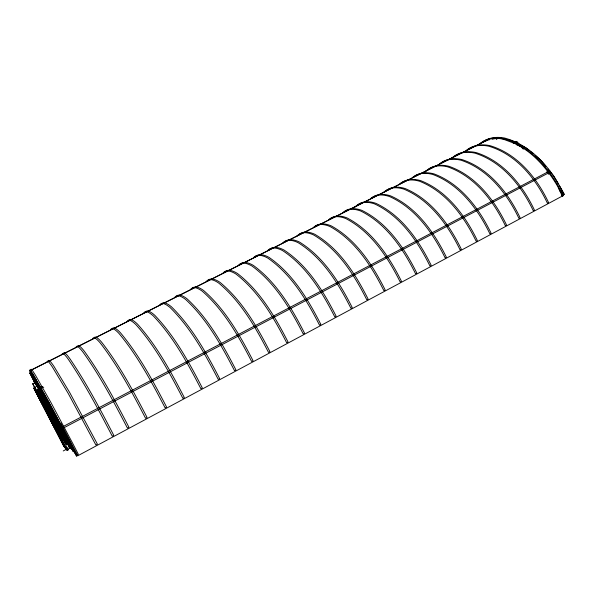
<?xml version="1.0" encoding="UTF-8"?>
<svg xmlns="http://www.w3.org/2000/svg" width="594" height="594" viewBox="0 0 594 594"><rect width="100%" height="100%" fill="white"/><g stroke="black" fill="none" stroke-linecap="round" stroke-linejoin="round"><path stroke-width="0.89" d="M516.565 144.914L517.025 143.466L519.505 146.221M561.315 194.787L562.525 196.139L563.09 194.743L563.877 194.327C552.197 169.32 532.15 145.656 504.707 138.06A99.072 48.723 60.5 0 0 481.897 142.486M562.644 192.953L563.877 194.327L563.305 195.716L562.525 196.139M485.365 141.402L486.842 140.288L489.501 139.761M76.604 456.081L76.151 455.056L77.205 454.492L77.658 455.516L76.604 456.081L40.117 387.867L39.598 386.731L40.637 386.204M35.053 383.085L30.584 372.935L30.108 370.649C47.802 397.52 61.501 426.9 76.812 455.175L78.371 454.343L72.728 443.406L50.854 402.376L35.707 375.668A113.877 2.992 62.5 0 0 31.126 369.817M563.869 194.327L562.718 194.943C551.046 169.936 531.021 146.258 503.586 138.625A99.109 48.626 60.5 0 0 479.507 144.112M32.477 373.195L31.482 373.693L70.085 448.44L71.057 447.928M67.033 450.155L68.006 449.636M70.085 448.44L71.243 448.136M34.712 387.592L33.769 388.075L63.758 446.109L67.204 450.371L68.184 449.851L37.125 389.731M73.99 451.069L73.255 451.462L39.82 386.85L73.062 451.232L73.797 450.846M66.691 444.49L67.79 444.186L66.691 444.49L38.291 389.501M66.996 447.549L66.016 448.069L62.63 443.918M63.239 450.95L70.508 447.082M65.696 441.587L65.036 441.936L65.852 441.773M58.004 422.141L57.291 422.512L61.635 426.811L62.4 426.418L63.246 428.059M63.677 426.247L549.732 170.923L550.757 173.077L548.165 173.953M64.36 427.539L550.304 172.015L549.584 170.975M50.913 417.062L55.16 422.037L55.843 421.681L54.707 419.475L53.386 420.062L54.522 422.26L55.457 421.77L54.329 419.579M54.707 419.475L51.203 416.038L50.557 416.372L54.024 419.832M41.023 389.605L40.036 390.11L39.286 389.627L38.113 387.34L38.84 387.793L39.828 387.288M38.031 391.528L37.043 392.033L36.568 391.238L37.556 390.733L38.031 391.528L54.7 424.391M34.823 387.808L33.88 388.29L63.922 446.302M35.699 388.261L34.727 388.751L65.607 448.396M34.823 388.818L35.796 388.328L34.63 388.684L65.273 447.98M39.932 386.917L40.682 386.538L41.944 388.988M517.574 145.471L516.78 143.793L517.329 143.51M516.78 143.793L518.451 143.05M38.996 389.285L36.368 390.629L32.707 383.731L35.076 382.529L38.996 389.285L37.095 386.263M513.223 143.221L516.884 141.513L517.901 143.644M32.707 383.731L34.69 387.385L37.325 386.048M35.321 383.754L29.811 373.084L30.754 372.609M29.811 373.084L30.836 372.638M31.482 373.693L32.566 373.225L43.614 394.631M496.992 138.781L496.242 139.152L498.032 138.32M515.198 142.218L516.884 141.513M547.141 171.807L549.732 170.923M546.68 172.067L548.336 171.503M548.529 173.938L550.192 173.374M492.159 139.234L498.359 137.994L511.813 140.555L517.441 143.466M42.1 386.627L43.756 387.429M519.045 144.297L526.277 148.047L529.016 150.349M37.674 386.003L39.107 386.865M33.769 388.075L35.737 389.464M36.865 390.525L37.919 391.275L36.932 391.78L34.912 390.28M530.383 151.492L533.115 153.794M535.172 155.517L540.644 160.113L545.752 166.298M54.054 419.899L55.843 421.681M517.797 143.072L523.329 149.22M558.345 188.172L561.419 191.587M560.068 191.379L563.09 194.743M76.232 454.507L63.016 439.285L54.329 422.334M548.017 169.045L553.697 175.921L558.308 183.865M66.847 448.225L68.184 449.851M55.561 428.645L56.066 429.507M559.229 185.454L564.3 194.201M64.887 447.015L65.407 447.906L36.568 391.238M39.598 386.731L76.151 455.056M60.722 422.943L77.844 455.724L562.295 196.072L557.707 186.434A72.156 35.692 61.2 0 0 519.646 146.117L517.151 144.379L503.111 139.13A98.404 47.899 60.6 0 0 479.18 144.483M40.006 396.488L42.115 400.564M57.291 429.937L58.138 431.571M59.667 434.652L60.514 436.293M34.69 387.385L67.204 450.371M35.395 389.226L36.583 391.52M65.429 447.349L66.61 449.628M34.081 388.298L35.232 390.525M63.172 444.579L64.315 446.792M76.812 455.175L49.309 403.178L34.214 376.425A113.929 2.829 62.5 0 0 31.504 375.326L34.92 382.863M61.635 426.811L62.912 429.276L58.487 424.821L57.291 422.512M61.761 427.383L63.87 431.467M71.881 446.985L72.728 448.619M60.12 425.311L61.36 427.717M45.738 398.745L49.569 406.155M50.416 407.796L52.539 411.917M54.67 416.03L58.064 422.616M59.341 425.089L61.464 429.202M63.595 433.316L64.442 434.964M65.295 436.612L70.396 446.488M35.863 379.766L36.717 381.407M31.571 373.73L70.27 448.656M32.113 375.104L37.207 384.971M41.031 392.374L47.824 405.531M48.678 407.18L50.802 411.286M51.648 412.934L56.749 422.802M57.596 424.45L59.719 428.556M60.573 430.204L67.367 443.362M41.394 394.416L43.087 397.683M51.099 413.194L51.938 414.827M60.373 431.155L62.058 434.422M29.893 373.114L36.264 385.454M38.387 389.567L66.855 444.683M37.697 389.011L52.658 417.849M53.371 419.357L65.192 442.122M52.814 418.629L53.935 420.79M51.203 416.038L51.916 417.419L45.671 405.108M63.12 439.463L54.396 422.423M51.589 416.891L37.994 389.352M55.532 426.039L60.529 435.892M37.556 390.733L52.948 421.079M53.779 422.72L55.858 426.819M57.937 430.917L60.848 436.664M43.444 398.878L44.26 400.519M48.753 409.541L50.802 413.639M55.294 422.661L57.336 426.759M60.603 433.323L63.461 439.063L62.57 439.53L52.814 419.98M37.622 389.53L51.589 417.508M37.385 389.196L50.928 416.335M39.152 391.78L45.263 404.276M518.844 143.882L519.639 145.552M517.894 143.332L519.067 145.797M514.901 142.523L515.585 143.948M549.168 171.221L549.851 172.661M63.64 431.667L64.115 432.729M54.537 427.494L54.759 428.044M31.727 372.943A113.09 2.458 62.5 0 1 31.541 370.567M452.895 157.581A99.963 46.31 60.7 0 1 476.084 152.569C503.267 161.1 522.631 185.128 534.437 210.083L533.264 210.707C521.458 185.751 502.116 161.717 474.94 153.148A100 46.213 60.7 0 0 451.796 158.138M314.575 226.863A104.537 33.375 61.4 0 1 331.289 225.913C356.348 239.738 372.668 265.035 385.187 290.006L383.895 290.696C371.369 265.726 355.071 240.422 330.041 226.544A104.574 33.257 61.4 0 0 313.372 227.472M128.49 320.73A110.67 14.056 62.1 0 1 137.496 324.116C156.95 345.871 170.983 371.837 184.355 397.601L182.893 398.381C169.513 372.609 155.487 346.644 136.093 324.829A110.714 13.907 62.1 0 0 127.138 321.413M161.071 304.269A109.578 17.612 62 0 1 171.495 306.86C192.181 327.22 206.43 353.074 219.669 378.63L218.236 379.403C204.997 353.831 190.756 327.977 170.114 307.558A109.615 17.464 62 0 0 159.749 304.937M329.759 219.208A104.032 34.846 61.3 0 1 347.052 217.924C372.416 231.133 389.025 256.333 401.47 281.281L400.185 281.964C387.734 257.016 371.153 231.809 345.819 218.555A104.069 34.734 61.3 0 0 328.564 219.81M426.767 170.76A100.817 43.986 60.9 0 1 448.96 166.313C475.853 175.765 494.594 200.104 506.534 225.029L505.338 225.668C493.391 200.742 474.68 176.388 447.794 166.899A100.854 43.889 60.9 0 0 425.052 171.918M413.595 176.945A101.292 42.686 60.9 0 1 434.006 173.886C460.721 183.865 479.128 208.36 491.134 233.279L489.931 233.925C477.918 209.006 459.533 184.496 432.833 174.48A101.329 42.582 60.9 0 0 412.466 177.517M298.7 234.875A105.056 31.824 61.5 0 1 314.798 234.274C339.508 248.752 355.539 274.131 368.139 299.138L366.832 299.836C354.224 274.829 338.216 249.443 313.535 234.912A105.093 31.705 61.5 0 0 296.376 236.731M268.956 249.874A106.029 28.861 61.6 0 1 283.873 249.94C307.878 265.667 323.411 291.179 336.159 316.268L334.823 316.981C322.067 291.892 306.556 266.372 282.588 250.594A106.074 28.735 61.6 0 0 267.716 250.505M467.5 149.755A99.525 47.468 60.6 0 1 489.805 145.612C517.114 153.69 536.813 177.547 548.552 202.524L547.386 203.148C535.647 178.17 515.978 154.299 488.676 146.183A99.562 47.379 60.6 0 0 466.401 150.312M112.132 328.957A111.204 12.244 62.2 0 1 120.419 332.744C139.204 355.197 153.155 381.207 166.595 407.083L165.117 407.878C151.67 381.994 137.726 355.969 118.993 333.464A111.249 12.095 62.2 0 0 110.774 329.64M239.627 264.672A106.994 25.884 61.7 0 1 253.356 265.407C276.566 282.38 291.669 308.004 304.566 333.189L303.207 333.917C290.31 308.732 275.222 283.1 252.042 266.067A107.039 25.75 61.7 0 0 238.365 265.31M145.062 312.347A110.105 15.875 62.1 0 1 154.796 315.317C174.888 336.367 189.018 362.266 202.324 387.927L200.876 388.699C187.57 363.038 173.448 337.132 153.4 316.023A110.15 15.726 62.1 0 0 143.726 313.016M191.929 288.706A108.561 20.909 61.9 0 1 203.675 290.555C225.43 309.578 239.961 335.35 253.066 360.744L251.663 361.501C238.55 336.093 224.035 310.32 202.324 291.238A108.605 20.775 61.9 0 0 190.629 289.36M48.582 361.011A113.306 5.027 62.4 0 1 53.972 366.416L69.743 392.619L97.409 444.141L95.872 444.965L68.213 393.414L52.495 367.159A113.35 4.863 62.4 0 0 47.164 361.724M254.752 257.039A106.497 27.428 61.7 0 1 269.097 257.425C292.731 273.752 308.048 299.324 320.864 324.458L319.52 325.178C306.697 300.044 291.394 274.465 267.797 258.086A106.541 27.302 61.7 0 0 253.504 257.67M207.536 280.836A108.049 22.557 61.8 0 1 219.936 282.313C242.196 300.668 256.898 326.388 269.936 351.707L268.547 352.457C255.502 327.131 240.815 301.403 218.599 282.989A108.086 22.416 61.8 0 0 206.252 281.482M356.274 206.422A103.118 37.496 61.2 0 1 375.868 203.326C401.737 215.429 418.904 240.429 431.207 265.347L429.952 266.023C417.641 241.105 400.505 216.09 374.651 203.942A103.163 37.385 61.2 0 0 355.108 207.009M63.603 353.437A112.808 6.757 62.4 0 1 69.691 358.449C86.353 382.9 100.171 409.147 113.788 435.365L112.266 436.182C98.641 409.949 84.823 383.694 68.228 359.192A112.853 6.601 62.4 0 0 62.207 354.143M94.201 338.001A111.798 10.239 62.3 0 1 101.678 342.241C119.706 365.436 133.591 391.528 147.097 417.53L145.604 418.332C132.091 392.322 118.206 366.223 100.238 342.968A111.843 10.083 62.3 0 0 92.82 338.699M400.72 183.42A101.708 41.513 61 0 1 420.663 180.628C447.208 191.075 465.31 215.704 477.39 240.607L476.173 241.261C464.092 216.357 446.012 191.714 419.483 181.222A101.745 41.409 61 0 0 399.576 183.992M384.452 192.144A102.198 40.132 61.1 0 1 405.078 188.521C431.407 199.539 449.175 224.309 461.33 249.213L460.098 249.874C447.935 224.97 430.19 200.185 403.883 189.13A102.235 40.021 61.1 0 0 383.308 192.723M176.091 296.696A109.081 19.223 62 0 1 187.162 298.923C208.383 318.629 222.757 344.446 235.937 369.921L234.519 370.678C221.332 345.196 206.972 319.379 185.796 299.614A109.125 19.082 62 0 0 174.785 297.356M77.51 346.421A112.348 8.346 62.3 0 1 84.229 351.084C101.522 374.97 115.362 401.136 128.935 427.257L127.42 428.066C113.848 401.938 100.007 375.757 82.774 351.819A112.392 8.19 62.3 0 0 76.114 347.126M344.075 211.991A103.564 36.219 61.3 0 1 361.917 210.395C387.548 223.025 404.44 248.129 416.81 273.062L415.548 273.737C403.17 248.812 386.3 223.693 360.692 211.019A103.601 36.108 61.3 0 0 342.894 212.585M224.317 272.371A107.492 24.302 61.8 0 1 237.414 273.455C260.187 291.09 275.081 316.765 288.045 342.01L286.672 342.745C273.708 317.493 258.821 291.817 236.085 274.131A107.536 24.168 61.8 0 0 223.04 273.017M440.778 163.231A100.401 45.122 60.8 0 1 462.154 159.623C489.196 168.622 508.241 192.812 520.114 217.753L518.933 218.384C507.053 193.451 488.038 169.245 461.003 160.209A100.438 45.025 60.8 0 0 439.664 163.796M371.696 198.054A102.658 38.825 61.1 0 1 390.577 195.872C416.691 207.417 434.155 232.313 446.384 257.224L445.136 257.885C432.907 232.982 415.466 208.078 389.374 196.48A102.695 38.721 61.2 0 0 370.537 198.641M283.939 242.322A105.539 30.361 61.5 0 1 299.45 242.048C323.819 257.143 339.597 282.596 352.272 307.633L350.95 308.345C338.268 283.301 322.512 257.841 298.173 242.694A105.584 30.235 61.5 0 0 282.707 242.939M486.516 140.444L31.541 369.921L487.117 140.169L486.516 140.444M64.598 446.658L34.816 389.946L64.805 447.163L64.598 446.658"/></g></svg>
